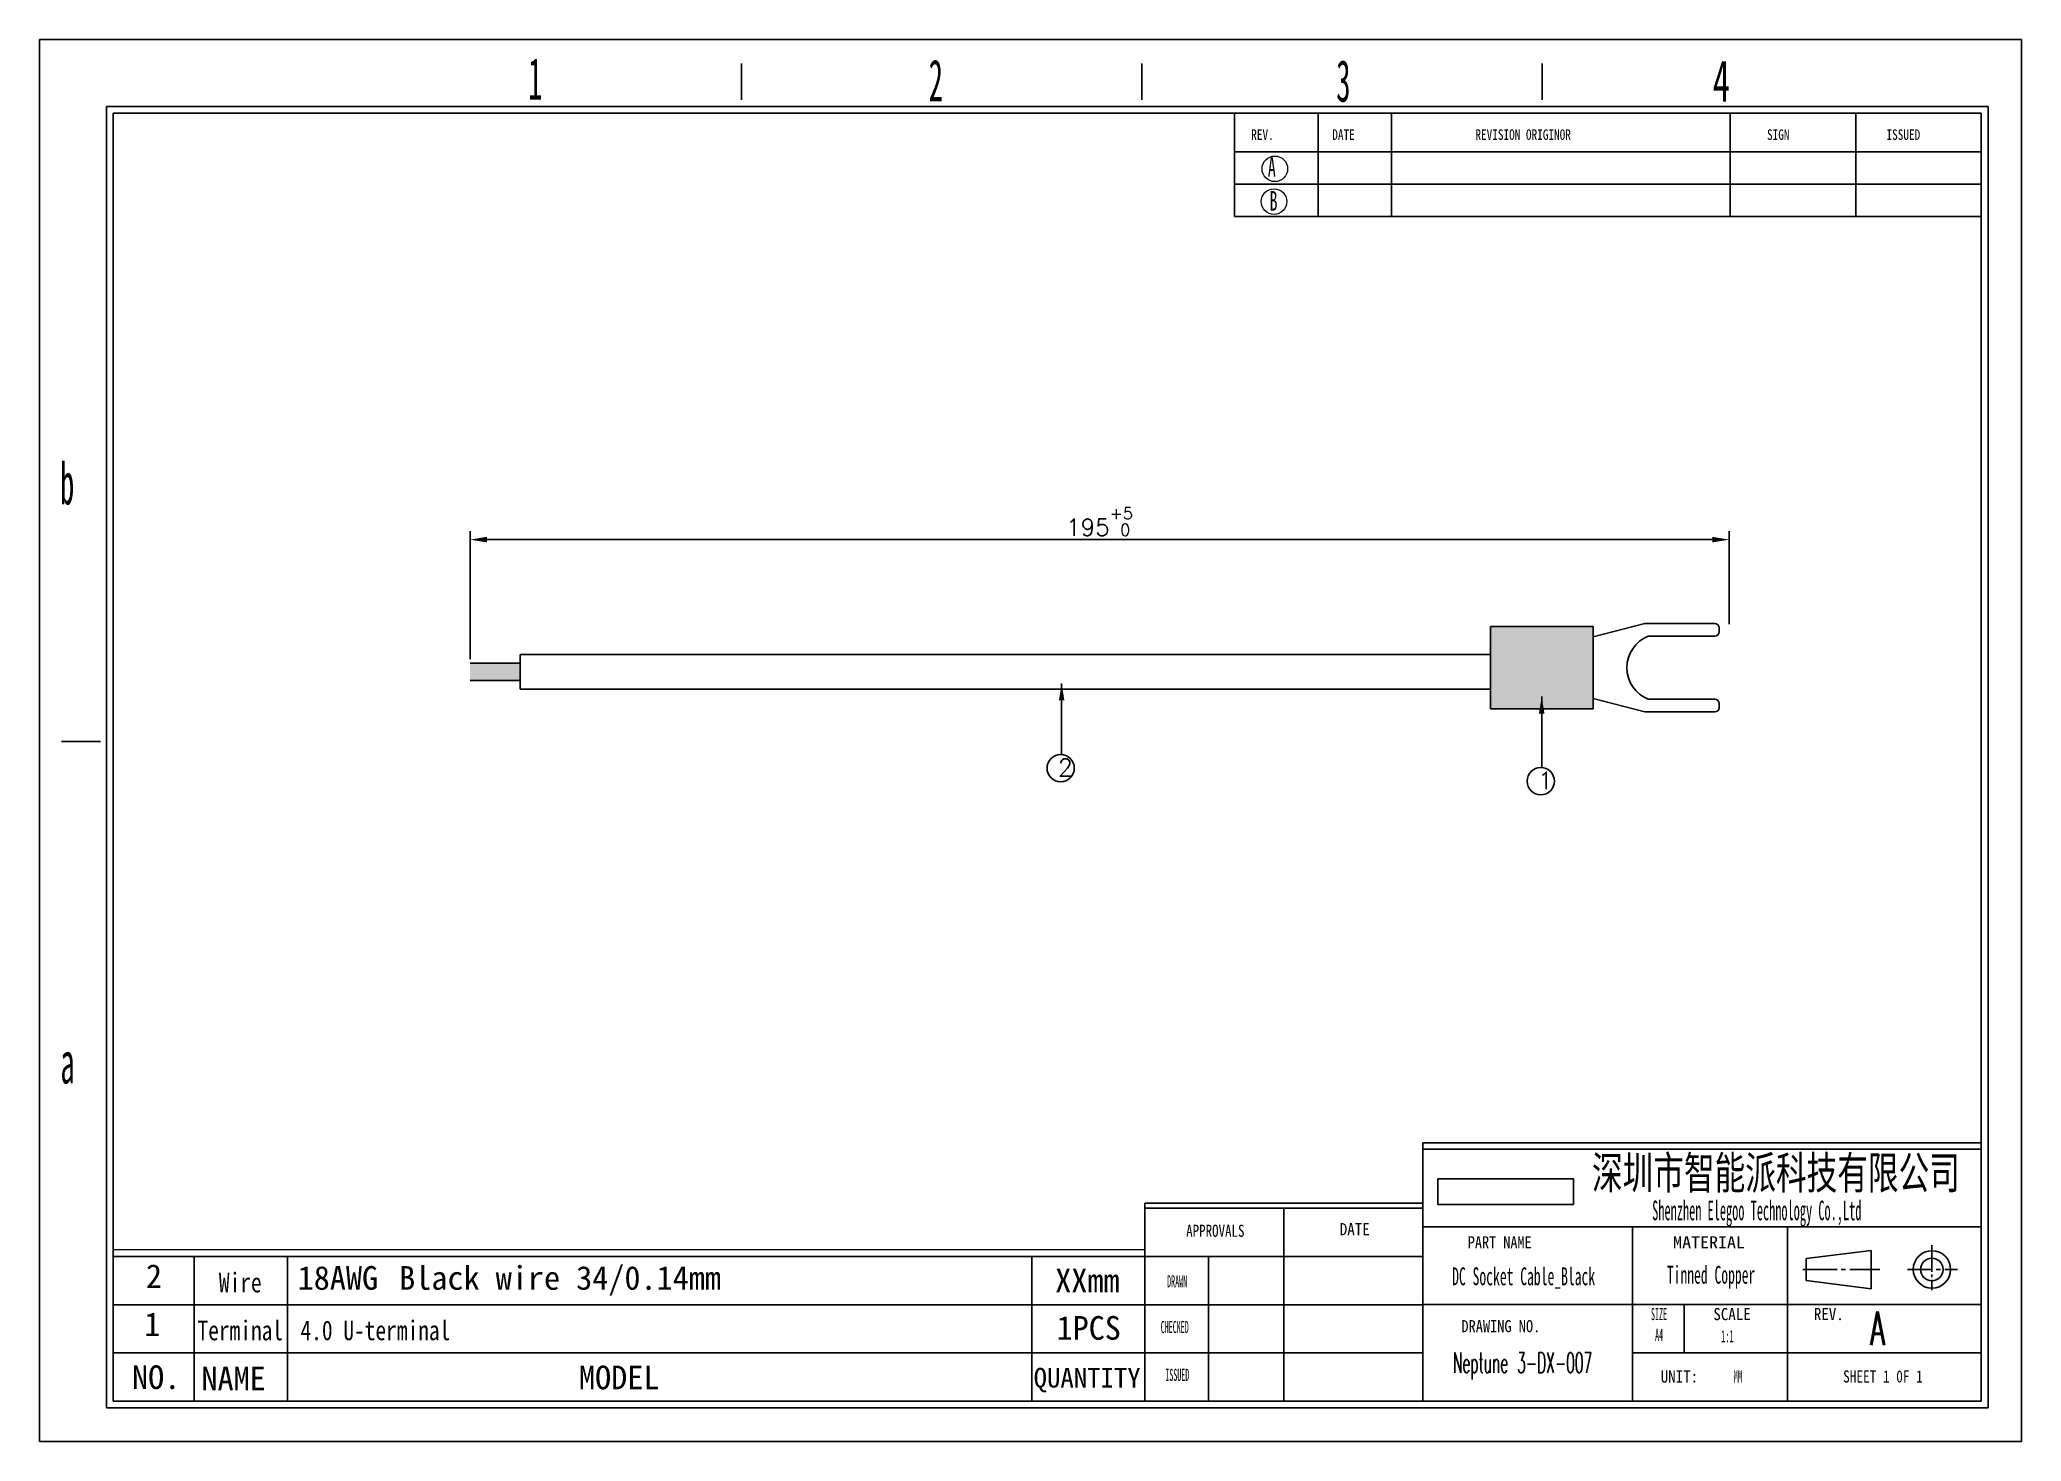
# Model space of a CAD drawing. Header units: millimetres. Extents: x 2766 to 3059, y 743 to 951.
import ezdxf

# ---------------------------------------------------------------- set-up
doc = ezdxf.new("R2010")
doc.units = ezdxf.units.MM
doc.layers.add('SLD-0', color=179, linetype='Continuous')
doc.styles.add('SLDTEXTSTYLE0', font='TXT', dxfattribs={"width": 0.56, "bigfont": 'bigfont'})
doc.styles.add('SLDTEXTSTYLE10', font='TXT', dxfattribs={"width": 0.862222})
doc.styles.add('SLDTEXTSTYLE11', font='TXT', dxfattribs={"width": 1.089})
doc.styles.add('SLDTEXTSTYLE13', font='TXT', dxfattribs={"width": 0.56})
doc.styles.add('SLDTEXTSTYLE14', font='TXT', dxfattribs={"width": 0.805625})
doc.styles.add('SLDTEXTSTYLE3', font='TXT', dxfattribs={"width": 0.484})
doc.styles.add('SLDTEXTSTYLE4', font='TXT', dxfattribs={"width": 0.40535})
doc.styles.add('SLDTEXTSTYLE5', font='TXT', dxfattribs={"width": 0.6})
doc.styles.add('SLDTEXTSTYLE6', font='TXT', dxfattribs={"width": 0.5025})
doc.styles.add('SLDTEXTSTYLE7', font='TXT', dxfattribs={"width": 0.9075})
doc.styles.add('SLDTEXTSTYLE8', font='TXT', dxfattribs={"width": 0.870455})
doc.styles.add('SLDTEXTSTYLE9', font='TXT', dxfattribs={"width": 0.7865})
doc.styles.get("Standard").update_dxf_attribs({"font": 'txt', "bigfont": 'gbcbig.shx'})
doc.dimstyles.new('ISO-25', dxfattribs={"dimtxt": 2.5, "dimasz": 2.5, "dimexe": 1.25, "dimexo": 0.625, "dimtad": 1, "dimtxsty": 'Standard', "dimcen": 2.5, "dimadec": 0, "dimazin": 0, "dimtfac": 1, "dimtmove": 0, "dimatfit": 3, "dimfxl": 1, "dimarcsym": 0})
picture_1 = doc.add_image_def('image1.jpg', size_in_pixel=(1698, 321))

# ---------------------------------------------------------------- blocks, each defined once
blk = doc.blocks.new('*D25')
at = {"color": 0, "lineweight": -2}
for p, q in [((2829.57, 859.07), (2829.57, 877.99)), ((3015.89, 864.24), (3015.89, 877.99)), ((2832.07, 876.74), (3013.39, 876.74))]:
    blk.add_line(p, q, dxfattribs=at)
at = {"color": 0}
for points in [[(2832.07, 877.16), (2832.07, 876.32), (2829.57, 876.74)], [(3013.39, 877.16), (3013.39, 876.32), (3015.89, 876.74)]]:
    blk.add_solid(points, dxfattribs=at)
at = {"layer": 'Defpoints', "color": 0}
for p in [(3015.89, 876.74), (3015.89, 863.61), (2829.57, 858.45)]:
    blk.add_point(p, dxfattribs=at)
at = {"color": 0, "insert": (2922.73, 879.41), "char_height": 2.5, "attachment_point": 5}
blk.add_mtext('195{\\H0.7x;\\S+5^  0;}', dxfattribs=at)

msp = doc.modelspace()

# ---------------------------------------------------------------- hatches: boundary and pattern name
for points in [[(2995.801, 862.355), (2995.801, 863.864), (2980.582, 863.864), (2980.582, 857.791), (2980.582, 851.717), (2995.801, 851.717)], [(2836.993, 855.88), (2836.993, 857.164), (2836.993, 858.447), (2829.573, 858.447), (2829.573, 855.88)]]:
    msp.add_hatch(color=256).paths.add_polyline_path(points)

# ---------------------------------------------------------------- linework, layer by layer
for p, q in [((2995.801, 863.864), (2980.582, 863.864)), ((2980.582, 863.864), (2980.582, 857.791)), ((3003.428, 864.331), (2995.801, 862.355)), ((2995.801, 862.355), (2995.801, 863.864)), ((2995.801, 862.355), (2995.801, 851.717)), ((3013.79, 864.331), (3003.428, 864.331)), ((3013.79, 862.463), (3003.912, 862.463)), ((3014.413, 863.707), (3014.413, 863.086)), ((2829.573, 858.447), (2836.993, 858.447)), ((2836.993, 858.447), (2836.993, 857.164)), ((2836.993, 855.88), (2836.993, 857.164)), ((2980.582, 851.717), (2980.582, 857.791)), ((2829.573, 855.88), (2836.993, 855.88)), ((2995.801, 851.717), (2980.582, 851.717)), ((3003.428, 851.251), (2995.801, 853.226)), ((3013.79, 851.251), (3003.428, 851.251)), ((3013.79, 853.119), (3003.912, 853.119)), ((3014.413, 851.874), (3014.413, 852.495))]:
    msp.add_line(p, q)
at = {"color": 0}
for p, q in [((2836.993, 859.734), (2980.582, 859.734)), ((2836.993, 859.734), (2836.993, 854.593)), ((2836.993, 854.593), (2980.582, 854.593))]:
    msp.add_line(p, q, dxfattribs=at)
at = {"color": 179}
for p, q in [((2788.721, 770.701), (2788.721, 749.257)), ((2802.524, 770.701), (2802.524, 749.257)), ((2938.826, 749.257), (2938.826, 770.701)), ((2776.719, 756.427), (2970.549, 756.427))]:
    msp.add_line(p, q, dxfattribs=at)
for centre in [(2916.971, 842.937), (2988.016, 841.009)]:
    msp.add_circle(centre, 2.018)
for centre, radius, start, end in [((3005.819, 857.791), 5.046, 112.20674, 247.79326), ((3013.79, 863.707), 0.623, 0, 90), ((3013.79, 863.086), 0.623, 270, 0), ((3013.79, 852.495), 0.623, 0, 90), ((3013.79, 851.874), 0.623, 270, 0)]:
    msp.add_arc(centre, radius, start, end)
at = {"layer": 'SLD-0'}
for p, q in [((2765.856, 950.711), (3059.15, 950.711)), ((2765.856, 743.331), (2765.856, 950.711)), ((3059.15, 950.711), (3059.15, 743.331)), ((2776.719, 749.257), (2776.719, 939.849)), ((2776.719, 939.849), (3053.225, 939.849)), ((3016.061, 939.849), (3016.061, 924.551)), ((3034.643, 939.849), (3034.643, 924.551)), ((3053.225, 939.849), (3053.225, 749.257)), ((3053.225, 749.257), (2776.719, 749.257)), ((3059.15, 743.331), (2765.856, 743.331))]:
    msp.add_line(p, q, dxfattribs=at)
at = {"layer": 'SLD-0', "color": 6, "linetype": 'Continuous'}
for p, q in [((2869.745, 941.824), (2869.745, 947.207)), ((2928.996, 941.824), (2928.996, 947.207)), ((2988.248, 941.824), (2988.248, 947.207)), ((2775.731, 748.269), (2775.731, 940.836)), ((2775.731, 940.836), (3054.213, 940.836)), ((3054.213, 940.836), (3054.213, 748.269)), ((2774.848, 846.89), (2769.112, 846.89)), ((3054.213, 748.269), (2775.731, 748.269))]:
    msp.add_line(p, q, dxfattribs=at)
at = {"layer": 'SLD-0', "color": 179, "linetype": 'Continuous'}
for p, q in [((2942.703, 939.849), (2942.703, 924.551)), ((2955.094, 939.849), (2955.094, 924.551)), ((2965.93, 939.849), (2965.93, 924.551)), ((2942.703, 934.112), (3053.225, 934.112)), ((2942.703, 929.332), (3053.225, 929.332)), ((2942.703, 924.551), (3053.225, 924.551)), ((3053.225, 787.5), (2970.549, 787.5)), ((2970.549, 787.5), (2970.549, 749.257)), ((3053.225, 786.544), (2970.549, 786.544)), ((2970.549, 778.569), (2929.437, 778.569)), ((2929.437, 778.569), (2929.437, 749.257)), ((2970.549, 777.849), (2929.437, 777.849)), ((2949.993, 777.849), (2949.993, 749.257)), ((3053.225, 775.071), (2970.549, 775.071)), ((3001.597, 775.071), (3001.597, 749.257)), ((3024.543, 749.257), (3024.543, 775.071)), ((2929.44, 771.681), (2776.731, 771.7)), ((3027.299, 770.392), (3036.932, 771.576)), ((3036.932, 765.884), (3036.932, 771.576)), ((3045.913, 768.387), (3045.913, 772.354)), ((2970.549, 770.701), (2776.719, 770.701)), ((2912.722, 770.753), (2912.722, 749.309)), ((3026.829, 768.77), (3031.874, 768.77)), ((3027.299, 767.144), (3027.299, 770.392)), ((3032.504, 768.77), (3033.135, 768.77)), ((3033.766, 768.77), (3038.18, 768.77)), ((3045.913, 768.77), (3042.312, 768.77)), ((3046.544, 768.77), (3047.174, 768.77)), ((3047.805, 768.77), (3049.696, 768.77)), ((3027.299, 767.144), (3036.932, 765.884)), ((3045.913, 768.004), (3045.913, 767.621)), ((3045.913, 767.238), (3045.913, 765.705)), ((2970.549, 763.553), (2776.719, 763.553)), ((3053.225, 763.598), (2970.549, 763.598)), ((3009.245, 763.598), (3009.245, 756.427)), ((3001.597, 756.427), (3053.225, 756.427)), ((2929.427, 749.257), (2776.719, 749.275)), ((2961.441, 749.257), (2920.33, 749.257))]:
    msp.add_line(p, q, dxfattribs=at)
at = {"layer": 'SLD-0', "lineweight": 18}
for centre in [(2948.666, 931.601), (2948.543, 926.753)]:
    msp.add_circle(centre, 1.894, dxfattribs=at)
at = {"layer": 'SLD-0', "color": 179, "linetype": 'Continuous'}
for radius in [2.771, 1.669]:
    msp.add_circle((3045.913, 768.77), radius, dxfattribs=at)

# ---------------------------------------------------------------- texts
at = {"attachment_point": 1}
for s, insert, char_height, width in [('2', (2916.576, 844.289), 2.555, 25.65953), ('1', (2987.621, 842.361), 2.555, 25.65953), ('{\\fSimSun|b0|i0|c134|p2;2}', (2781.589, 769.532), 3.5, 4.84381), ('{\\fSimSun|b0|i0|c134|p2;\\W0.8;Wire}', (2792.378, 768.286), 2.91042, 10.0429), ('{\\fSimSun|b0|i0|c134|p2; 18AWG} {\\fSimSun|b0|i0|c134|p2;Black wire 34/0.14mm} ', (2801.664, 769.261), 3.5, 112.97472), ('{\\fSimSun|b0|i0|c134|p2;XXmm}', (2916.159, 768.891), 3.5, 9.84121), ('{\\fSimSun|b0|i0|c134|p2;1}', (2781.331, 762.406), 3.5, 3.26105), ('{\\fSimSun|b0|i0|c134|p2;\\W0.8;Terminal}', (2789.216, 761.198), 2.91042, 10.0429), ('{\\fSimSun|b0|i0|c0|p2;\\W0.8;4.0 U-terminal}', (2804.462, 761.208), 2.91042, 56.72303), ('{\\fSimSun|b0|i0|c134|p2;1PCS}', (2916.357, 761.866), 3.5, 10.0429), ('{\\fSimSun|b0|i0|c134|p2;NO.}', (2779.534, 754.573), 3.5, 10.0429), ('{\\fSimSun|b0|i0|c134|p2;NAME}', (2789.805, 754.376), 3.5, 10.0429), ('{\\fSimSun|b0|i0|c134|p2;MODEL}', (2845.681, 754.534), 3.5, 10.0429), ('{\\fSimSun|b0|i0|c134|p2;QUANTITY}', (2912.971, 754.205), 2.91042, 12.2289), ('{\\W0.5;Neptune 3-DX-007}', (2975.025, 756.458), 3, 51.51444)]:
    msp.add_mtext(s, dxfattribs=dict(at, insert=insert, char_height=char_height, width=width))
at = {"layer": 'SLD-0'}
for s, insert, char_height, attachment_point, style in [('1', (2838.155, 948.009), 6.172, 1, 'SLDTEXTSTYLE6'), ('2', (2897.432, 947.765), 6.172, 1, 'SLDTEXTSTYLE6'), ('3', (2957.75, 947.703), 6.172, 1, 'SLDTEXTSTYLE6'), ('4', (3013.484, 947.697), 6.172, 1, 'SLDTEXTSTYLE5'), ('A', (2947.622, 933.324), 2.903, 1, 'SLDTEXTSTYLE5'), ('B', (2947.876, 928.309), 2.903, 1, 'SLDTEXTSTYLE5'), ('b', (2768.878, 888.129), 6.172, 1, 'SLDTEXTSTYLE6'), ('a', (2768.924, 802.461), 6.172, 1, 'SLDTEXTSTYLE6'), ('{\\fSimSun|b0|i0|c134|p2;\\W0.689;深圳市智能派科技有限公司}', (3022.83, 785.489), 4.82808, 2, 'SLDTEXTSTYLE11'), ('{\\Ftxt,gbcbig|c134;A}', (3036.784, 762.552), 5, 1, 'SLDTEXTSTYLE13')]:
    msp.add_mtext(s, dxfattribs=dict(at, insert=insert, char_height=char_height, attachment_point=attachment_point, style=style))
at = {"layer": 'SLD-0', "color": 179}
for s, insert, char_height, attachment_point, style in [('REV.', (2945.173, 937.438), 1.5536, 1, 'SLDTEXTSTYLE9'), ('DATE', (2957.17, 937.438), 1.5536, 1, 'SLDTEXTSTYLE9'), ('REVISION ORIGINOR', (2978.352, 937.438), 1.55363, 1, 'SLDTEXTSTYLE9'), ('SIGN', (3021.51, 937.438), 1.5536, 1, 'SLDTEXTSTYLE9'), ('ISSUED', (3039.192, 937.438), 1.5536, 1, 'SLDTEXTSTYLE9'), ('{\\W0.46;Shenzhen Elegoo Technology Co.,Ltd}', (3019.994, 778.951), 2.91042, 2, 'SLDTEXTSTYLE13'), ('APPROVALS', (2939.859, 775.384), 1.7927, 2, 'SLDTEXTSTYLE9'), ('DATE', (2960.493, 775.615), 1.7927, 2, 'SLDTEXTSTYLE7'), ('PART NAME', (2981.949, 773.683), 1.7927, 2, 'SLDTEXTSTYLE10'), ('MATERIAL', (3012.924, 773.683), 1.7927, 2, 'SLDTEXTSTYLE11'), ('DRAWN', (2934.206, 767.91), 1.7927, 2, 'SLDTEXTSTYLE4'), ('SIZE', (3005.523, 763.059), 1.7927, 2, 'SLDTEXTSTYLE4'), ('SCALE', (3016.333, 763.059), 1.7927, 2, 'SLDTEXTSTYLE7'), ('REV.', (3030.654, 763.059), 1.7927, 2, 'SLDTEXTSTYLE7'), ('CHECKED', (2933.847, 761.143), 1.7927, 2, 'SLDTEXTSTYLE4'), ('DRAWING NO.', (2982.114, 761.267), 1.79265, 2, 'SLDTEXTSTYLE8'), ('A4', (3005.534, 759.991), 1.7927, 2, 'SLDTEXTSTYLE4'), ('1:1', (3015.64, 759.783), 1.7927, 2, 'SLDTEXTSTYLE3'), ('ISSUED', (2934.231, 754.062), 1.7927, 2, 'SLDTEXTSTYLE4'), ('UNIT:', (3008.542, 753.828), 1.7927, 2, 'SLDTEXTSTYLE7'), ('MM', (3017.205, 753.828), 1.7927, 2, 'SLDTEXTSTYLE3'), ('SHEET 1 0F 1', (3038.664, 753.828), 1.79265, 2, 'SLDTEXTSTYLE14')]:
    msp.add_mtext(s, dxfattribs=dict(at, insert=insert, char_height=char_height, attachment_point=attachment_point, style=style))
at = {"layer": 'SLD-0', "color": 0, "char_height": 2.64583, "attachment_point": 2, "style": 'SLDTEXTSTYLE0'}
for s, insert in [('{\\fSimSun|b0|i0|c134|p2;DC Socket Cable_Black}', (2985.49, 769.074)), ('{\\fSimSun|b0|i0|c134|p2;\\W0.56;Tinned Copper}', (3013.226, 769.303))]:
    msp.add_mtext(s, dxfattribs=dict(at, insert=insert))

# ---------------------------------------------------------------- dimensions: what is measured, and where the dimension line sits
dim = msp.add_linear_dim(base=(3015.886, 876.741), p1=(2829.573, 858.447), p2=(3015.886, 863.612), text='195{\\H0.7x;\\S+5^  0;}', dimstyle='ISO-25')
dim.commit()
dim.dimension.update_dxf_attribs({"geometry": '*D25', "text_midpoint": (2922.73, 879.408)})

# ---------------------------------------------------------------- pictures from other files: only their frames are drawn
image = msp.add_image(picture_1, insert=(2972.78, 778.371), size_in_units=(20.09, 3.798))
image.dxf.flags = 7

# ---------------------------------------------------------------- leaders
for points in [[(2917.114, 855.442), (2917.114, 844.95)], [(2988.16, 853.514), (2988.16, 843.022)]]:
    msp.add_leader(points, dimstyle='ISO-25', override={"dimgap": 0.625, "dimtad": 0})

doc.saveas('drawing.dxf')
